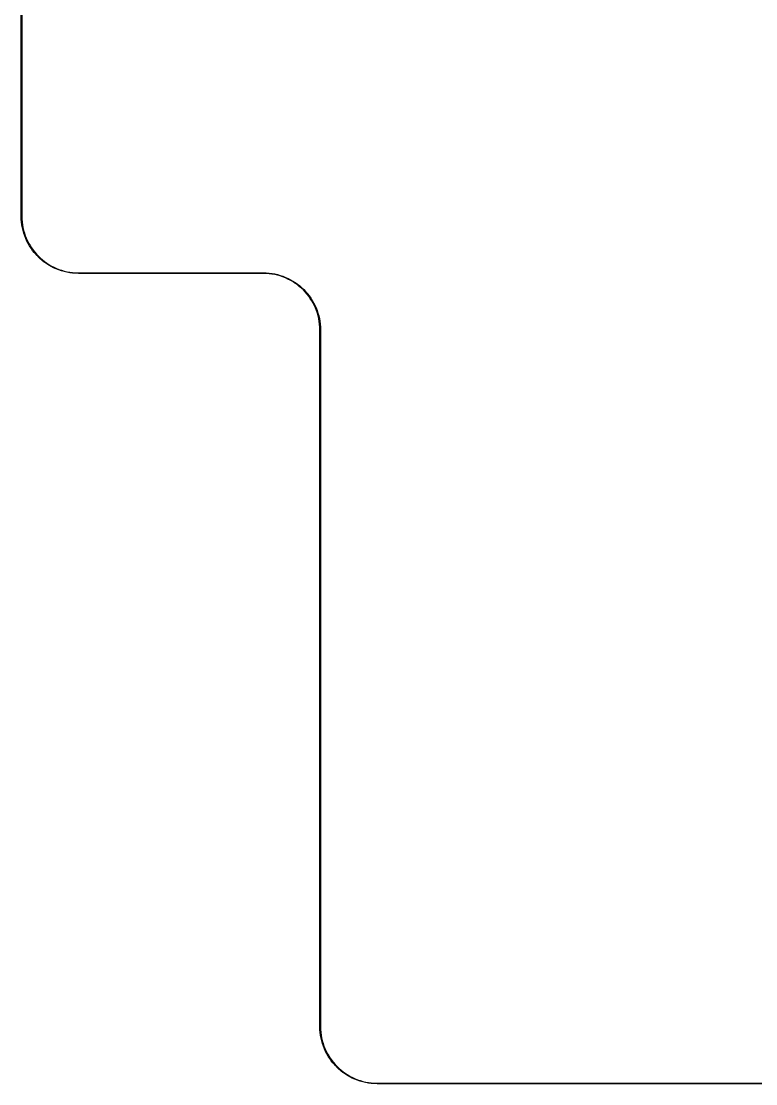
# Model space of a CAD drawing. Extents: x 16 to 355, y -142 to -18.
# Drawn here: x 16.12 to 29.03, y -121.57 to -102.89 of the extents above; entities that cross this region are included whole.
import ezdxf

# ---------------------------------------------------------------- set-up
doc = ezdxf.new("R2010")
doc.units = 0
doc.layers.add('BLACK', color=7, linetype='CONTINUOUS')

msp = doc.modelspace()

# ---------------------------------------------------------------- linework, layer by layer
at = {"layer": 'BLACK', "linetype": 'CONTINUOUS'}
for p, q in [((16.124, -106.319), (16.124, -29.083)), ((16.134, -29.083), (16.134, -106.319)), ((16.1253, -106.37), (16.124, -106.319)), ((16.124, -106.319), (16.124, -106.319)), ((16.124, -106.319), (16.124, -106.319)), ((16.1253, -106.371), (16.1254, -106.37)), ((16.1254, -106.37), (16.1253, -106.37)), ((16.1292, -106.421), (16.1253, -106.371)), ((16.1292, -106.422), (16.1292, -106.421)), ((16.1356, -106.472), (16.1292, -106.422)), ((16.1292, -106.422), (16.1292, -106.422)), ((16.134, -106.319), (16.1353, -106.37)), ((16.1353, -106.37), (16.1391, -106.421)), ((16.1444, -106.521), (16.1356, -106.472)), ((16.1356, -106.472), (16.1356, -106.472)), ((16.1356, -106.472), (16.1356, -106.472)), ((16.1391, -106.421), (16.1455, -106.47)), ((16.1455, -106.47), (16.1542, -106.519)), ((16.1556, -106.57), (16.1444, -106.521)), ((16.1444, -106.521), (16.1445, -106.521)), ((16.1445, -106.521), (16.1444, -106.521)), ((16.1542, -106.519), (16.1653, -106.567)), ((16.1557, -106.57), (16.1556, -106.57)), ((16.1691, -106.618), (16.1557, -106.57)), ((16.1557, -106.57), (16.1557, -106.57)), ((16.1653, -106.567), (16.1787, -106.615)), ((16.1692, -106.618), (16.1691, -106.618)), ((16.1849, -106.664), (16.1692, -106.618)), ((16.1692, -106.618), (16.1692, -106.618)), ((16.1787, -106.615), (16.1944, -106.661)), ((16.185, -106.664), (16.1849, -106.664)), ((16.2029, -106.71), (16.185, -106.664)), ((16.185, -106.664), (16.185, -106.664)), ((16.1944, -106.661), (16.2122, -106.706)), ((16.203, -106.71), (16.2029, -106.71)), ((16.2231, -106.754), (16.203, -106.71)), ((16.203, -106.71), (16.203, -106.71)), ((16.2122, -106.706), (16.2321, -106.75)), ((16.2232, -106.755), (16.2231, -106.754)), ((16.2231, -106.754), (16.2231, -106.754)), ((16.2452, -106.798), (16.2232, -106.755)), ((16.2321, -106.75), (16.2541, -106.793)), ((16.2453, -106.798), (16.2452, -106.798)), ((16.2454, -106.798), (16.2453, -106.798)), ((16.2694, -106.84), (16.2454, -106.798)), ((16.2541, -106.793), (16.278, -106.835)), ((16.2695, -106.84), (16.2694, -106.84)), ((16.2696, -106.84), (16.2695, -106.84)), ((16.2956, -106.881), (16.2696, -106.84)), ((16.278, -106.835), (16.3039, -106.875)), ((16.3039, -106.875), (16.3317, -106.914)), ((16.2957, -106.881), (16.2956, -106.881)), ((16.3236, -106.92), (16.2957, -106.881)), ((16.2957, -106.881), (16.2957, -106.881)), ((16.3237, -106.92), (16.3236, -106.92)), ((16.3534, -106.958), (16.3237, -106.92)), ((16.3237, -106.92), (16.3237, -106.92)), ((16.3317, -106.914), (16.3612, -106.952)), ((16.3535, -106.958), (16.3534, -106.958)), ((16.3536, -106.958), (16.3535, -106.958)), ((16.385, -106.994), (16.3536, -106.958)), ((16.3612, -106.952), (16.3925, -106.988)), ((16.3851, -106.994), (16.385, -106.994)), ((16.3852, -106.995), (16.3851, -106.994)), ((16.4183, -107.029), (16.3852, -106.995)), ((16.3925, -106.988), (16.4254, -107.022)), ((16.4184, -107.029), (16.4183, -107.029)), ((16.4184, -107.03), (16.4184, -107.029)), ((16.4532, -107.063), (16.4184, -107.03)), ((16.4254, -107.022), (16.46, -107.055)), ((16.4533, -107.063), (16.4532, -107.063)), ((16.4896, -107.094), (16.4533, -107.063)), ((16.4533, -107.063), (16.4533, -107.063)), ((16.46, -107.055), (16.4961, -107.087)), ((16.4898, -107.094), (16.4896, -107.094)), ((16.5276, -107.124), (16.4898, -107.094)), ((16.4898, -107.094), (16.4898, -107.094)), ((16.4961, -107.087), (16.5337, -107.116)), ((16.5277, -107.124), (16.5276, -107.124)), ((16.5278, -107.124), (16.5277, -107.124)), ((16.567, -107.152), (16.5278, -107.124)), ((16.5337, -107.116), (16.5727, -107.144)), ((16.5671, -107.152), (16.567, -107.152)), ((16.5672, -107.152), (16.5671, -107.152)), ((16.6078, -107.178), (16.5672, -107.152)), ((16.5727, -107.144), (16.6131, -107.17)), ((16.6079, -107.178), (16.6078, -107.178)), ((16.608, -107.178), (16.6079, -107.178)), ((16.6498, -107.202), (16.608, -107.178)), ((16.6131, -107.17), (16.6547, -107.194)), ((16.65, -107.202), (16.6498, -107.202)), ((16.6501, -107.203), (16.65, -107.202)), ((16.6932, -107.225), (16.6501, -107.203)), ((16.6547, -107.194), (16.6976, -107.216)), ((16.6933, -107.225), (16.6932, -107.225)), ((16.6934, -107.225), (16.6933, -107.225)), ((16.7377, -107.245), (16.6934, -107.225)), ((16.6976, -107.216), (16.7417, -107.236)), ((16.7378, -107.245), (16.7377, -107.245)), ((16.7379, -107.245), (16.7378, -107.245)), ((16.7833, -107.263), (16.7379, -107.245)), ((16.7417, -107.236), (16.7869, -107.253)), ((16.7835, -107.263), (16.7833, -107.263)), ((16.7836, -107.263), (16.7835, -107.263)), ((16.83, -107.279), (16.7836, -107.263)), ((16.7869, -107.253), (16.8331, -107.269)), ((16.8302, -107.279), (16.83, -107.279)), ((16.8303, -107.279), (16.8302, -107.279)), ((16.8777, -107.292), (16.8303, -107.279)), ((16.8331, -107.269), (16.8803, -107.282)), ((16.8779, -107.292), (16.8777, -107.292)), ((16.878, -107.292), (16.8779, -107.292)), ((16.9263, -107.303), (16.878, -107.292)), ((16.8803, -107.282), (16.9285, -107.294)), ((16.9265, -107.303), (16.9263, -107.303)), ((16.9266, -107.303), (16.9265, -107.303)), ((16.9758, -107.312), (16.9266, -107.303)), ((16.9285, -107.294), (16.9775, -107.302)), ((16.976, -107.312), (16.9758, -107.312)), ((16.9761, -107.312), (16.976, -107.312)), ((17.0261, -107.319), (16.9761, -107.312)), ((16.9775, -107.302), (17.0273, -107.309)), ((17.0263, -107.319), (17.0261, -107.319)), ((17.0264, -107.319), (17.0263, -107.319)), ((17.0772, -107.322), (17.0264, -107.319)), ((17.0273, -107.309), (17.0778, -107.312)), ((17.0773, -107.322), (17.0772, -107.322)), ((17.0774, -107.322), (17.0773, -107.322)), ((17.1289, -107.324), (17.0774, -107.322)), ((17.0778, -107.312), (17.129, -107.314)), ((17.129, -107.324), (17.1289, -107.324)), ((17.1289, -107.324), (17.1289, -107.324)), ((17.129, -107.314), (20.379, -107.314)), ((20.379, -107.324), (17.129, -107.324)), ((20.379, -107.314), (20.3791, -107.314)), ((20.4302, -107.325), (20.379, -107.324)), ((20.3791, -107.314), (20.3791, -107.314)), ((20.3791, -107.314), (20.4306, -107.315)), ((20.4807, -107.329), (20.4302, -107.325)), ((20.4306, -107.315), (20.4307, -107.315)), ((20.4307, -107.315), (20.4308, -107.315)), ((20.4308, -107.315), (20.4816, -107.319)), ((20.5305, -107.335), (20.4807, -107.329)), ((20.4816, -107.319), (20.4817, -107.319)), ((20.4817, -107.319), (20.4819, -107.319)), ((20.4819, -107.319), (20.5319, -107.325)), ((20.5795, -107.344), (20.5305, -107.335)), ((20.5319, -107.325), (20.532, -107.325)), ((20.532, -107.325), (20.5322, -107.325)), ((20.5322, -107.325), (20.5814, -107.334)), ((20.6277, -107.355), (20.5795, -107.344)), ((20.5814, -107.334), (20.5815, -107.334)), ((20.5815, -107.334), (20.5817, -107.334)), ((20.5817, -107.334), (20.63, -107.345)), ((20.6749, -107.369), (20.6277, -107.355)), ((20.63, -107.345), (20.6301, -107.345)), ((20.6301, -107.345), (20.6303, -107.345)), ((20.6303, -107.345), (20.6777, -107.359)), ((20.7211, -107.384), (20.6749, -107.369)), ((20.6777, -107.359), (20.6778, -107.359)), ((20.6778, -107.359), (20.678, -107.359)), ((20.678, -107.359), (20.7244, -107.375)), ((20.7663, -107.402), (20.7211, -107.384)), ((20.7244, -107.375), (20.7245, -107.375)), ((20.7245, -107.375), (20.7247, -107.375)), ((20.7247, -107.375), (20.7701, -107.393)), ((20.8104, -107.422), (20.7663, -107.402)), ((20.7701, -107.393), (20.7702, -107.393)), ((20.7702, -107.393), (20.7703, -107.393)), ((20.7703, -107.393), (20.8146, -107.413)), ((20.8533, -107.444), (20.8104, -107.422)), ((20.8146, -107.413), (20.8147, -107.413)), ((20.8147, -107.413), (20.8148, -107.413)), ((20.8148, -107.413), (20.8579, -107.435)), ((20.8579, -107.435), (20.858, -107.435)), ((20.858, -107.435), (20.8582, -107.435)), ((20.8582, -107.435), (20.9, -107.459)), ((20.8949, -107.468), (20.8533, -107.444)), ((20.9353, -107.494), (20.8949, -107.468)), ((20.9, -107.459), (20.9001, -107.459)), ((20.9001, -107.459), (20.9002, -107.459)), ((20.9002, -107.459), (20.9408, -107.485)), ((20.9743, -107.521), (20.9353, -107.494)), ((20.9408, -107.485), (20.9409, -107.485)), ((20.9409, -107.485), (20.941, -107.485)), ((20.941, -107.485), (20.9802, -107.513)), ((21.0119, -107.551), (20.9743, -107.521)), ((20.9802, -107.513), (20.9803, -107.513)), ((20.9803, -107.513), (20.9804, -107.514)), ((20.9804, -107.514), (21.0182, -107.543)), ((21.048, -107.582), (21.0119, -107.551)), ((21.0182, -107.543), (21.0182, -107.543)), ((21.0182, -107.543), (21.0184, -107.543)), ((21.0184, -107.543), (21.0547, -107.575)), ((21.0826, -107.615), (21.048, -107.582)), ((21.0547, -107.575), (21.0547, -107.575)), ((21.0547, -107.575), (21.0548, -107.575)), ((21.0548, -107.575), (21.0896, -107.608)), ((21.1155, -107.65), (21.0826, -107.615)), ((21.0896, -107.608), (21.0896, -107.608)), ((21.0896, -107.608), (21.0897, -107.608)), ((21.0897, -107.608), (21.1228, -107.643)), ((21.1468, -107.686), (21.1155, -107.65)), ((21.1228, -107.643), (21.1229, -107.643)), ((21.1229, -107.643), (21.123, -107.643)), ((21.123, -107.643), (21.1544, -107.679)), ((21.1763, -107.723), (21.1468, -107.686)), ((21.1544, -107.679), (21.1545, -107.68)), ((21.1545, -107.68), (21.1546, -107.68)), ((21.1546, -107.68), (21.1843, -107.717)), ((21.2041, -107.762), (21.1763, -107.723)), ((21.1843, -107.717), (21.1843, -107.718)), ((21.1843, -107.718), (21.1844, -107.718)), ((21.1844, -107.718), (21.2123, -107.757)), ((21.2299, -107.803), (21.2041, -107.762)), ((21.2123, -107.757), (21.2123, -107.757)), ((21.2123, -107.757), (21.2124, -107.757)), ((21.2124, -107.757), (21.2384, -107.798)), ((21.2539, -107.845), (21.2299, -107.803)), ((21.2384, -107.798), (21.2385, -107.798)), ((21.2385, -107.798), (21.2386, -107.798)), ((21.2386, -107.798), (21.2626, -107.84)), ((21.2759, -107.887), (21.2539, -107.845)), ((21.2626, -107.84), (21.2627, -107.84)), ((21.2627, -107.84), (21.2628, -107.84)), ((21.2628, -107.84), (21.2848, -107.883)), ((21.2958, -107.931), (21.2759, -107.887)), ((21.2848, -107.883), (21.2848, -107.883)), ((21.2848, -107.883), (21.2849, -107.883)), ((21.2849, -107.883), (21.305, -107.927)), ((21.3136, -107.977), (21.2958, -107.931)), ((21.305, -107.927), (21.305, -107.928)), ((21.305, -107.928), (21.3051, -107.928)), ((21.3051, -107.928), (21.323, -107.973)), ((21.3293, -108.023), (21.3136, -107.977)), ((21.323, -107.973), (21.323, -107.973)), ((21.323, -107.973), (21.3231, -107.973)), ((21.3231, -107.973), (21.3388, -108.02)), ((21.3427, -108.07), (21.3293, -108.023)), ((21.3388, -108.02), (21.3388, -108.02)), ((21.3388, -108.02), (21.3389, -108.02)), ((21.3389, -108.02), (21.3523, -108.068)), ((21.3538, -108.118), (21.3427, -108.07)), ((21.3523, -108.068), (21.3523, -108.068)), ((21.3523, -108.068), (21.3524, -108.068)), ((21.3524, -108.068), (21.3636, -108.116)), ((21.3625, -108.167), (21.3538, -108.118)), ((21.3689, -108.217), (21.3625, -108.167)), ((21.3636, -108.116), (21.3635, -108.116)), ((21.3635, -108.116), (21.3636, -108.116)), ((21.3636, -108.116), (21.3724, -108.166)), ((21.3724, -108.166), (21.3724, -108.166)), ((21.3724, -108.166), (21.3724, -108.166)), ((21.3724, -108.166), (21.3788, -108.216)), ((21.3727, -108.268), (21.3689, -108.217)), ((21.374, -108.319), (21.3727, -108.268)), ((21.374, -120.569), (21.374, -108.319)), ((21.3788, -108.216), (21.3788, -108.216)), ((21.3788, -108.216), (21.3788, -108.216)), ((21.3788, -108.216), (21.3827, -108.267)), ((21.3827, -108.267), (21.3826, -108.267)), ((21.3826, -108.267), (21.3827, -108.267)), ((21.3827, -108.267), (21.384, -108.319)), ((21.384, -108.319), (21.384, -108.319)), ((21.384, -108.319), (21.384, -108.319)), ((21.384, -108.319), (21.384, -120.569)), ((21.3753, -120.62), (21.374, -120.569)), ((21.374, -120.569), (21.374, -120.569)), ((21.374, -120.569), (21.374, -120.569)), ((21.3753, -120.621), (21.3754, -120.62)), ((21.3754, -120.62), (21.3753, -120.62)), ((21.3792, -120.671), (21.3753, -120.621)), ((21.3792, -120.672), (21.3792, -120.671)), ((21.3856, -120.722), (21.3792, -120.672)), ((21.3792, -120.672), (21.3792, -120.672)), ((21.384, -120.569), (21.3853, -120.62)), ((21.3853, -120.62), (21.3891, -120.671)), ((21.3891, -120.671), (21.3955, -120.72)), ((21.3944, -120.771), (21.3856, -120.722)), ((21.3856, -120.722), (21.3856, -120.722)), ((21.3856, -120.722), (21.3856, -120.722)), ((21.4056, -120.82), (21.3944, -120.771)), ((21.3944, -120.771), (21.3945, -120.771)), ((21.3945, -120.771), (21.3944, -120.771)), ((21.3955, -120.72), (21.4042, -120.769)), ((21.4042, -120.769), (21.4153, -120.817)), ((21.4057, -120.82), (21.4056, -120.82)), ((21.4191, -120.868), (21.4057, -120.82)), ((21.4057, -120.82), (21.4057, -120.82)), ((21.4153, -120.817), (21.4287, -120.865)), ((21.4192, -120.868), (21.4191, -120.868)), ((21.4349, -120.914), (21.4192, -120.868)), ((21.4192, -120.868), (21.4192, -120.868)), ((21.4287, -120.865), (21.4444, -120.911)), ((21.435, -120.914), (21.4349, -120.914)), ((21.4529, -120.96), (21.435, -120.914)), ((21.435, -120.914), (21.435, -120.914)), ((21.4444, -120.911), (21.4622, -120.956)), ((21.453, -120.96), (21.4529, -120.96)), ((21.4731, -121.004), (21.453, -120.96)), ((21.453, -120.96), (21.453, -120.96)), ((21.4622, -120.956), (21.4821, -121)), ((21.4732, -121.005), (21.4731, -121.004)), ((21.4731, -121.004), (21.4731, -121.004)), ((21.4952, -121.048), (21.4732, -121.005)), ((21.4821, -121), (21.5041, -121.043)), ((21.4953, -121.048), (21.4952, -121.048)), ((21.4954, -121.048), (21.4953, -121.048)), ((21.5194, -121.09), (21.4954, -121.048)), ((21.5041, -121.043), (21.528, -121.085)), ((21.5195, -121.09), (21.5194, -121.09)), ((21.5196, -121.09), (21.5195, -121.09)), ((21.5456, -121.131), (21.5196, -121.09)), ((21.528, -121.085), (21.5539, -121.125)), ((21.5457, -121.131), (21.5456, -121.131)), ((21.5736, -121.17), (21.5457, -121.131)), ((21.5457, -121.131), (21.5457, -121.131)), ((21.5539, -121.125), (21.5817, -121.164)), ((21.5737, -121.17), (21.5736, -121.17)), ((21.6034, -121.208), (21.5737, -121.17)), ((21.5737, -121.17), (21.5737, -121.17)), ((21.5817, -121.164), (21.6112, -121.202)), ((21.6035, -121.208), (21.6034, -121.208)), ((21.6036, -121.208), (21.6035, -121.208)), ((21.635, -121.244), (21.6036, -121.208)), ((21.6112, -121.202), (21.6425, -121.238)), ((21.6351, -121.244), (21.635, -121.244)), ((21.6352, -121.245), (21.6351, -121.244)), ((21.6683, -121.279), (21.6352, -121.245)), ((21.6425, -121.238), (21.6754, -121.272)), ((21.6684, -121.279), (21.6683, -121.279)), ((21.6684, -121.28), (21.6684, -121.279)), ((21.7032, -121.313), (21.6684, -121.28)), ((21.6754, -121.272), (21.71, -121.305)), ((21.7033, -121.313), (21.7032, -121.313)), ((21.7396, -121.344), (21.7033, -121.313)), ((21.7033, -121.313), (21.7033, -121.313)), ((21.71, -121.305), (21.7461, -121.337)), ((21.7398, -121.344), (21.7396, -121.344)), ((21.7776, -121.374), (21.7398, -121.344)), ((21.7398, -121.344), (21.7398, -121.344)), ((21.7461, -121.337), (21.7837, -121.366)), ((21.7777, -121.374), (21.7776, -121.374)), ((21.7778, -121.374), (21.7777, -121.374)), ((21.817, -121.402), (21.7778, -121.374)), ((21.7837, -121.366), (21.8227, -121.394)), ((21.8171, -121.402), (21.817, -121.402)), ((21.8172, -121.402), (21.8171, -121.402)), ((21.8578, -121.428), (21.8172, -121.402)), ((21.8227, -121.394), (21.8631, -121.42)), ((21.8579, -121.428), (21.8578, -121.428)), ((21.858, -121.428), (21.8579, -121.428)), ((21.8998, -121.452), (21.858, -121.428)), ((21.8631, -121.42), (21.9047, -121.444)), ((21.9047, -121.444), (21.9476, -121.466)), ((21.9, -121.452), (21.8998, -121.452)), ((21.9001, -121.453), (21.9, -121.452)), ((21.9432, -121.475), (21.9001, -121.453)), ((21.9433, -121.475), (21.9432, -121.475)), ((21.9434, -121.475), (21.9433, -121.475)), ((21.9877, -121.495), (21.9434, -121.475)), ((21.9476, -121.466), (21.9917, -121.486)), ((21.9878, -121.495), (21.9877, -121.495)), ((21.9879, -121.495), (21.9878, -121.495)), ((22.0333, -121.513), (21.9879, -121.495)), ((21.9917, -121.486), (22.0369, -121.503)), ((22.0335, -121.513), (22.0333, -121.513)), ((22.0336, -121.513), (22.0335, -121.513)), ((22.08, -121.529), (22.0336, -121.513)), ((22.0369, -121.503), (22.0831, -121.519)), ((22.0802, -121.529), (22.08, -121.529)), ((22.0803, -121.529), (22.0802, -121.529)), ((22.1277, -121.542), (22.0803, -121.529)), ((22.0831, -121.519), (22.1303, -121.532)), ((22.1279, -121.542), (22.1277, -121.542)), ((22.128, -121.542), (22.1279, -121.542)), ((22.1763, -121.553), (22.128, -121.542)), ((22.1303, -121.532), (22.1785, -121.544)), ((22.1765, -121.553), (22.1763, -121.553)), ((22.1766, -121.553), (22.1765, -121.553)), ((22.2258, -121.562), (22.1766, -121.553)), ((22.1785, -121.544), (22.2275, -121.552)), ((22.226, -121.562), (22.2258, -121.562)), ((22.2261, -121.562), (22.226, -121.562)), ((22.2761, -121.569), (22.2261, -121.562)), ((22.2275, -121.552), (22.2773, -121.559)), ((22.2763, -121.569), (22.2761, -121.569)), ((22.2764, -121.569), (22.2763, -121.569)), ((22.3272, -121.572), (22.2764, -121.569)), ((22.2773, -121.559), (22.3278, -121.562)), ((22.3273, -121.572), (22.3272, -121.572)), ((22.3274, -121.572), (22.3273, -121.572)), ((22.3789, -121.574), (22.3274, -121.572)), ((22.3278, -121.562), (22.379, -121.564)), ((22.379, -121.574), (22.3789, -121.574)), ((22.3789, -121.574), (22.3789, -121.574)), ((22.379, -121.564), (29.389, -121.564)), ((29.3889, -121.574), (22.379, -121.574))]:
    msp.add_line(p, q, dxfattribs=at)

doc.saveas('drawing.dxf')
